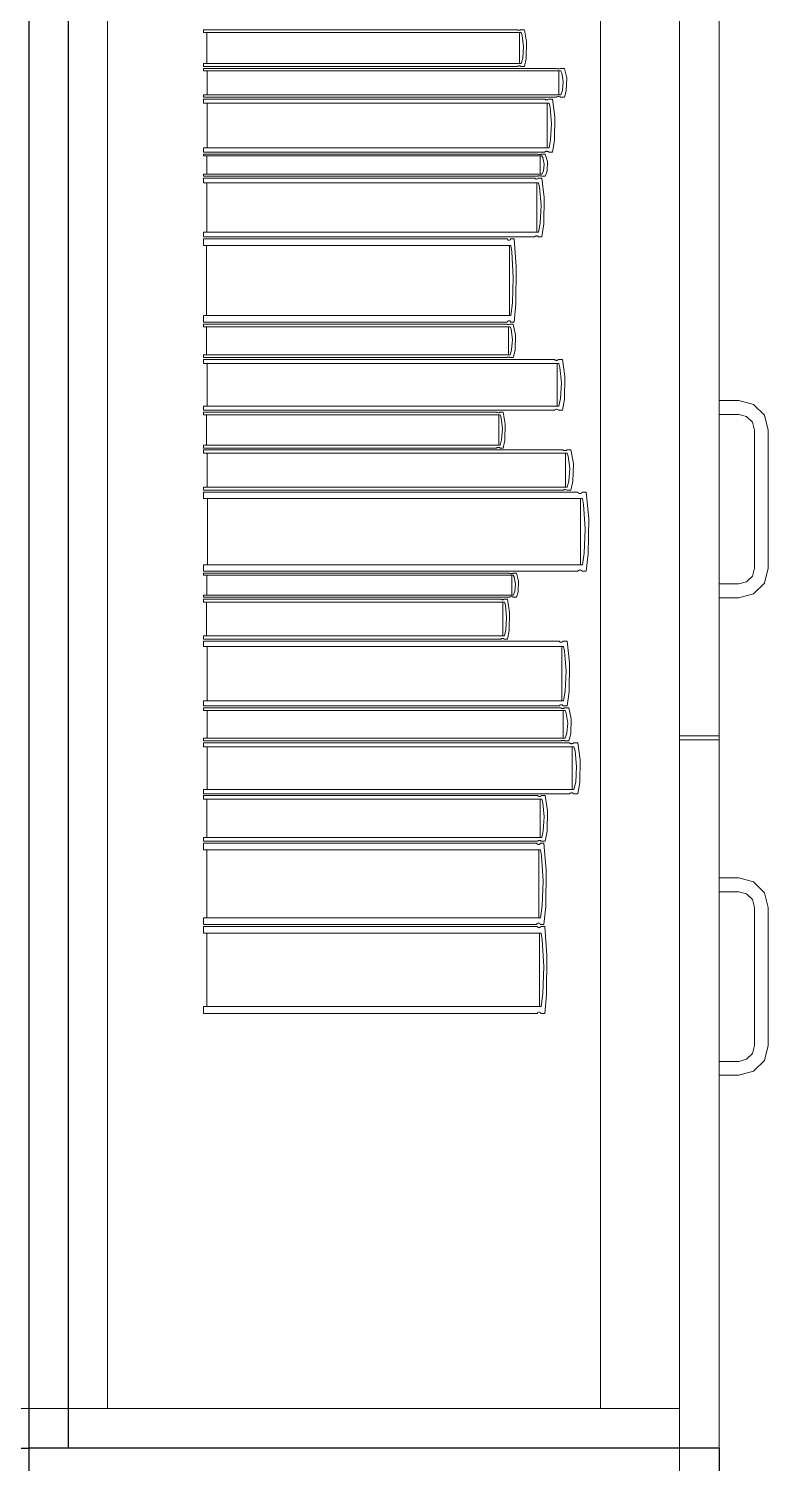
# Model space of a CAD drawing. Header units: inches. Extents: x -38 to 5698, y -33 to 92.
# Drawn here: x 105.21 to 105.585, y 24.428 to 25.155 of the extents above; entities that cross this region are included whole.
import ezdxf

# ---------------------------------------------------------------- set-up
doc = ezdxf.new("R2010")
doc.units = ezdxf.units.IN
doc.header["$MEASUREMENT"] = 0
doc.set_wipeout_variables(frame=1)
doc.linetypes.add('Wipeout_Contour', pattern=[1, 0, -1])
doc.layers.add('Interior - Mobiliario', color=7, linetype='Continuous')

msp = doc.modelspace()

# ---------------------------------------------------------------- linework, layer by layer
at = {"layer": 'Interior - Mobiliario', "color": 175, "linetype": 'Continuous', "lineweight": 13}
for p, q in [((105.23026, 25.89599), (105.23026, 24.43599)), ((105.54026, 24.43599), (105.54026, 25.89599)), ((105.25026, 24.45599), (105.25026, 25.87599)), ((105.50026, 25.87599), (105.50026, 24.45599)), ((105.54026, 24.45599), (105.54026, 25.87599)), ((105.54026, 25.15599), (105.54026, 24.79699)), ((105.56026, 25.15599), (105.56026, 24.79699)), ((105.45803, 25.15499), (105.29892, 25.15499)), ((105.29892, 25.15499), (105.29892, 25.15349)), ((105.29892, 25.15349), (105.45997, 25.15349)), ((105.30054, 25.15349), (105.30054, 25.13783)), ((105.45812, 25.15491), (105.45803, 25.15499)), ((105.45832, 25.1548), (105.45812, 25.15491)), ((105.45855, 25.15472), (105.45832, 25.1548)), ((105.45878, 25.15468), (105.45855, 25.15472)), ((105.45902, 25.15467), (105.45878, 25.15468)), ((105.45926, 25.15471), (105.45902, 25.15467)), ((105.45916, 25.13783), (105.45916, 25.15349)), ((105.45949, 25.15478), (105.45926, 25.15471)), ((105.45969, 25.15489), (105.45949, 25.15478)), ((105.45983, 25.15499), (105.45969, 25.15489)), ((105.4616, 25.15499), (105.45983, 25.15499)), ((105.45997, 25.15349), (105.46045, 25.15208)), ((105.46045, 25.15208), (105.46113, 25.14636)), ((105.46269, 25.14877), (105.4616, 25.15499)), ((105.46249, 25.14043), (105.46269, 25.14877)), ((105.46113, 25.14636), (105.46072, 25.14062)), ((105.45997, 25.13783), (105.29892, 25.13783)), ((105.29892, 25.13783), (105.29892, 25.13634)), ((105.29892, 25.13634), (105.45803, 25.13634)), ((105.47783, 25.13534), (105.29892, 25.13534)), ((105.29892, 25.13534), (105.29892, 25.13418)), ((105.29892, 25.13418), (105.48002, 25.13418)), ((105.30075, 25.13418), (105.30075, 25.12198)), ((105.45803, 25.13634), (105.45816, 25.13644)), ((105.45816, 25.13644), (105.45837, 25.13655)), ((105.45837, 25.13655), (105.4586, 25.13662)), ((105.4586, 25.13662), (105.45883, 25.13665)), ((105.45883, 25.13665), (105.45907, 25.13665)), ((105.45907, 25.13665), (105.45931, 25.1366)), ((105.45931, 25.1366), (105.45953, 25.13652)), ((105.45953, 25.13652), (105.45974, 25.13641)), ((105.45974, 25.13641), (105.45983, 25.13634)), ((105.45983, 25.13634), (105.4616, 25.13634)), ((105.46072, 25.14062), (105.45997, 25.13783)), ((105.4616, 25.13634), (105.46249, 25.14043)), ((105.47793, 25.13528), (105.47783, 25.13534)), ((105.47816, 25.13519), (105.47793, 25.13528)), ((105.47842, 25.13513), (105.47816, 25.13519)), ((105.47868, 25.1351), (105.47842, 25.13513)), ((105.47895, 25.1351), (105.47868, 25.1351)), ((105.47922, 25.13512), (105.47895, 25.1351)), ((105.4791, 25.12198), (105.4791, 25.13418)), ((105.47947, 25.13518), (105.47922, 25.13512)), ((105.47971, 25.13526), (105.47947, 25.13518)), ((105.47986, 25.13534), (105.47971, 25.13526)), ((105.48185, 25.13534), (105.47986, 25.13534)), ((105.48002, 25.13418), (105.48056, 25.13308)), ((105.48307, 25.1305), (105.48185, 25.13534)), ((105.48056, 25.13308), (105.48132, 25.12862)), ((105.48132, 25.12862), (105.48086, 25.12416)), ((105.48285, 25.124), (105.48307, 25.1305)), ((105.48002, 25.12198), (105.29892, 25.12198)), ((105.29892, 25.12198), (105.29892, 25.12082)), ((105.29892, 25.12082), (105.47783, 25.12082)), ((105.47195, 25.11982), (105.29892, 25.11982)), ((105.29892, 25.11982), (105.29892, 25.11767)), ((105.47205, 25.11972), (105.47195, 25.11982)), ((105.47227, 25.11955), (105.47205, 25.11972)), ((105.47252, 25.11944), (105.47227, 25.11955)), ((105.47277, 25.11938), (105.47252, 25.11944)), ((105.47303, 25.11937), (105.47277, 25.11938)), ((105.47329, 25.11942), (105.47303, 25.11937)), ((105.47354, 25.11952), (105.47329, 25.11942)), ((105.47377, 25.11968), (105.47354, 25.11952)), ((105.47391, 25.11982), (105.47377, 25.11968)), ((105.47584, 25.11982), (105.47391, 25.11982)), ((105.47702, 25.11084), (105.47584, 25.11982)), ((105.47783, 25.12082), (105.47798, 25.1209)), ((105.47798, 25.1209), (105.47822, 25.12098)), ((105.47822, 25.12098), (105.47847, 25.12104)), ((105.47847, 25.12104), (105.47874, 25.12106)), ((105.47874, 25.12106), (105.47901, 25.12106)), ((105.47901, 25.12106), (105.47927, 25.12103)), ((105.47927, 25.12103), (105.47952, 25.12096)), ((105.47952, 25.12096), (105.47976, 25.12088)), ((105.47976, 25.12088), (105.47986, 25.12082)), ((105.47986, 25.12082), (105.48185, 25.12082)), ((105.48086, 25.12416), (105.48002, 25.12198)), ((105.48185, 25.12082), (105.48285, 25.124)), ((105.29892, 25.11767), (105.47407, 25.11767)), ((105.47318, 25.11767), (105.30069, 25.11767)), ((105.30069, 25.11767), (105.30069, 25.09505)), ((105.47318, 25.09505), (105.47318, 25.11767)), ((105.47407, 25.11767), (105.47459, 25.11562)), ((105.47459, 25.11562), (105.47533, 25.10737)), ((105.47533, 25.10737), (105.47488, 25.09908)), ((105.4768, 25.0988), (105.47702, 25.11084)), ((105.47488, 25.09908), (105.47407, 25.09505)), ((105.47584, 25.09289), (105.4768, 25.0988)), ((105.47407, 25.09505), (105.29892, 25.09505)), ((105.29892, 25.09505), (105.29892, 25.09289)), ((105.29892, 25.09289), (105.47195, 25.09289)), ((105.46839, 25.09189), (105.29892, 25.09189)), ((105.29892, 25.09189), (105.29892, 25.091)), ((105.29892, 25.091), (105.47046, 25.091)), ((105.30065, 25.091), (105.30065, 25.08167)), ((105.30069, 25.09505), (105.47318, 25.09505)), ((105.46848, 25.09185), (105.46839, 25.09189)), ((105.4687, 25.09178), (105.46848, 25.09185)), ((105.46894, 25.09173), (105.4687, 25.09178)), ((105.46919, 25.09171), (105.46894, 25.09173)), ((105.46944, 25.09171), (105.46919, 25.09171)), ((105.4697, 25.09173), (105.46944, 25.09171)), ((105.46959, 25.08167), (105.46959, 25.091)), ((105.46994, 25.09177), (105.4697, 25.09173)), ((105.47016, 25.09183), (105.46994, 25.09177)), ((105.4703, 25.09189), (105.47016, 25.09183)), ((105.47219, 25.09189), (105.4703, 25.09189)), ((105.47046, 25.091), (105.47097, 25.09016)), ((105.47097, 25.09016), (105.47169, 25.08675)), ((105.47195, 25.09289), (105.4721, 25.09304)), ((105.4721, 25.09304), (105.47233, 25.09319)), ((105.47335, 25.08819), (105.47219, 25.09189)), ((105.47233, 25.09319), (105.47257, 25.09329)), ((105.47257, 25.09329), (105.47283, 25.09334)), ((105.47283, 25.09334), (105.47309, 25.09334)), ((105.47309, 25.09334), (105.47335, 25.09327)), ((105.47335, 25.09327), (105.47359, 25.09316)), ((105.47359, 25.09316), (105.47382, 25.093)), ((105.47382, 25.093), (105.47391, 25.09289)), ((105.47391, 25.09289), (105.47584, 25.09289)), ((105.47125, 25.08333), (105.47046, 25.08167)), ((105.47169, 25.08675), (105.47125, 25.08333)), ((105.47219, 25.08078), (105.47314, 25.08321)), ((105.47314, 25.08321), (105.47335, 25.08819)), ((105.47046, 25.08167), (105.29892, 25.08167)), ((105.29892, 25.08167), (105.29892, 25.08078)), ((105.29892, 25.08078), (105.46839, 25.08078)), ((105.46675, 25.07978), (105.29892, 25.07978)), ((105.29892, 25.07978), (105.29892, 25.07739)), ((105.29892, 25.07739), (105.4688, 25.07739)), ((105.30063, 25.07739), (105.30063, 25.05233)), ((105.46684, 25.07966), (105.46675, 25.07978)), ((105.46706, 25.07948), (105.46684, 25.07966)), ((105.4673, 25.07935), (105.46706, 25.07948)), ((105.46754, 25.07929), (105.4673, 25.07935)), ((105.4678, 25.07928), (105.46754, 25.07929)), ((105.46805, 25.07933), (105.4678, 25.07928)), ((105.46794, 25.05233), (105.46794, 25.07739)), ((105.46829, 25.07945), (105.46805, 25.07933)), ((105.46851, 25.07962), (105.46829, 25.07945)), ((105.46839, 25.08078), (105.46853, 25.08084)), ((105.46865, 25.07978), (105.46851, 25.07962)), ((105.46853, 25.08084), (105.46875, 25.0809)), ((105.47051, 25.07978), (105.46865, 25.07978)), ((105.46875, 25.0809), (105.46899, 25.08094)), ((105.4688, 25.07739), (105.46931, 25.07513)), ((105.46899, 25.08094), (105.46924, 25.08096)), ((105.46924, 25.08096), (105.4695, 25.08096)), ((105.4695, 25.08096), (105.46975, 25.08093)), ((105.46975, 25.08093), (105.46999, 25.08089)), ((105.46999, 25.08089), (105.47021, 25.08082)), ((105.47021, 25.08082), (105.4703, 25.08078)), ((105.4703, 25.08078), (105.47219, 25.08078)), ((105.47167, 25.06983), (105.47051, 25.07978)), ((105.46931, 25.07513), (105.47002, 25.06598)), ((105.47145, 25.05649), (105.47167, 25.06983)), ((105.47002, 25.06598), (105.46959, 25.0568)), ((105.46959, 25.0568), (105.4688, 25.05233)), ((105.47051, 25.04994), (105.47145, 25.05649)), ((105.4688, 25.05233), (105.29892, 25.05233)), ((105.29892, 25.05233), (105.29892, 25.04994)), ((105.29892, 25.04994), (105.46675, 25.04994)), ((105.4529, 25.04894), (105.29892, 25.04894)), ((105.29892, 25.04894), (105.29892, 25.04557)), ((105.45299, 25.04878), (105.4529, 25.04894)), ((105.45319, 25.04852), (105.45299, 25.04878)), ((105.4534, 25.04834), (105.45319, 25.04852)), ((105.45363, 25.04825), (105.4534, 25.04834)), ((105.45386, 25.04824), (105.45363, 25.04825)), ((105.45409, 25.04831), (105.45386, 25.04824)), ((105.45431, 25.04848), (105.45409, 25.04831)), ((105.45451, 25.04872), (105.45431, 25.04848)), ((105.45464, 25.04894), (105.45451, 25.04872)), ((105.45636, 25.04894), (105.45464, 25.04894)), ((105.45741, 25.03487), (105.45636, 25.04894)), ((105.46675, 25.04994), (105.46689, 25.0501)), ((105.46689, 25.0501), (105.46711, 25.05027)), ((105.46711, 25.05027), (105.46735, 25.05039)), ((105.46735, 25.05039), (105.4676, 25.05044)), ((105.4676, 25.05044), (105.46785, 25.05043)), ((105.46785, 25.05043), (105.4681, 25.05037)), ((105.4681, 25.05037), (105.46834, 25.05024)), ((105.46834, 25.05024), (105.46855, 25.05006)), ((105.46855, 25.05006), (105.46865, 25.04994)), ((105.46865, 25.04994), (105.47051, 25.04994)), ((105.29892, 25.04557), (105.45478, 25.04557)), ((105.30049, 25.04557), (105.30049, 25.01012)), ((105.45399, 25.01012), (105.45399, 25.04557)), ((105.45478, 25.04557), (105.45525, 25.04237)), ((105.45525, 25.04237), (105.45591, 25.02943)), ((105.45722, 25.016), (105.45741, 25.03487)), ((105.45591, 25.02943), (105.45551, 25.01644)), ((105.45478, 25.01012), (105.29892, 25.01012)), ((105.29892, 25.01012), (105.29892, 25.00675)), ((105.45551, 25.01644), (105.45478, 25.01012)), ((105.45636, 25.00675), (105.45722, 25.016)), ((105.29892, 25.00675), (105.4529, 25.00675)), ((105.45252, 25.00575), (105.29892, 25.00575)), ((105.29892, 25.00575), (105.29892, 25.00439)), ((105.29892, 25.00439), (105.4544, 25.00439)), ((105.30049, 25.00439), (105.30049, 24.99013)), ((105.45261, 25.00568), (105.45252, 25.00575)), ((105.45281, 25.00558), (105.45261, 25.00568)), ((105.45302, 25.00551), (105.45281, 25.00558)), ((105.4529, 25.00675), (105.45303, 25.00698)), ((105.45325, 25.00547), (105.45302, 25.00551)), ((105.45303, 25.00698), (105.45323, 25.00722)), ((105.45323, 25.00722), (105.45345, 25.00738)), ((105.45348, 25.00547), (105.45325, 25.00547)), ((105.45345, 25.00738), (105.45368, 25.00745)), ((105.45371, 25.0055), (105.45348, 25.00547)), ((105.45361, 24.99013), (105.45361, 25.00439)), ((105.45368, 25.00745), (105.45391, 25.00744)), ((105.45393, 25.00556), (105.45371, 25.0055)), ((105.45391, 25.00744), (105.45414, 25.00735)), ((105.45413, 25.00566), (105.45393, 25.00556)), ((105.45426, 25.00575), (105.45413, 25.00566)), ((105.45414, 25.00735), (105.45436, 25.00717)), ((105.45597, 25.00575), (105.45426, 25.00575)), ((105.45436, 25.00717), (105.45456, 25.00691)), ((105.4544, 25.00439), (105.45486, 25.0031)), ((105.45456, 25.00691), (105.45464, 25.00675)), ((105.45464, 25.00675), (105.45636, 25.00675)), ((105.45486, 25.0031), (105.45552, 24.9979)), ((105.45702, 25.00009), (105.45597, 25.00575)), ((105.45552, 24.9979), (105.45512, 24.99267)), ((105.45683, 24.99249), (105.45702, 25.00009)), ((105.4544, 24.99013), (105.29892, 24.99013)), ((105.29892, 24.99013), (105.29892, 24.98877)), ((105.29892, 24.98877), (105.45252, 24.98877)), ((105.45252, 24.98877), (105.45265, 24.98886)), ((105.45265, 24.98886), (105.45285, 24.98896)), ((105.45285, 24.98896), (105.45307, 24.98902)), ((105.45307, 24.98902), (105.4533, 24.98905)), ((105.4533, 24.98905), (105.45353, 24.98905)), ((105.45353, 24.98905), (105.45376, 24.98901)), ((105.45376, 24.98901), (105.45398, 24.98894)), ((105.45398, 24.98894), (105.45418, 24.98883)), ((105.45418, 24.98883), (105.45426, 24.98877)), ((105.45426, 24.98877), (105.45597, 24.98877)), ((105.45512, 24.99267), (105.4544, 24.99013)), ((105.45597, 24.98877), (105.45683, 24.99249)), ((105.47691, 24.98777), (105.29892, 24.98777)), ((105.29892, 24.98777), (105.29892, 24.98572)), ((105.29892, 24.98572), (105.47908, 24.98572)), ((105.30074, 24.98572), (105.30074, 24.96417)), ((105.47701, 24.98767), (105.47691, 24.98777)), ((105.47724, 24.98751), (105.47701, 24.98767)), ((105.47749, 24.9874), (105.47724, 24.98751)), ((105.47775, 24.98735), (105.47749, 24.9874)), ((105.47802, 24.98734), (105.47775, 24.98735)), ((105.47829, 24.98739), (105.47802, 24.98734)), ((105.47817, 24.96417), (105.47817, 24.98572)), ((105.47854, 24.98748), (105.47829, 24.98739)), ((105.47878, 24.98763), (105.47854, 24.98748)), ((105.47893, 24.98777), (105.47878, 24.98763)), ((105.4809, 24.98777), (105.47893, 24.98777)), ((105.47908, 24.98572), (105.47962, 24.98377)), ((105.47962, 24.98377), (105.48038, 24.9759)), ((105.48213, 24.97921), (105.4809, 24.98777)), ((105.48038, 24.9759), (105.47992, 24.96801)), ((105.4819, 24.96774), (105.48213, 24.97921)), ((105.47992, 24.96801), (105.47908, 24.96417)), ((105.4809, 24.96211), (105.4819, 24.96774)), ((105.57026, 24.96699), (105.56026, 24.96699)), ((105.56026, 24.96699), (105.56026, 24.95999)), ((105.57776, 24.96498), (105.57026, 24.96699)), ((105.47908, 24.96417), (105.29892, 24.96417)), ((105.29892, 24.96417), (105.29892, 24.96211)), ((105.29892, 24.96211), (105.47691, 24.96211)), ((105.44753, 24.96111), (105.29892, 24.96111)), ((105.29892, 24.96111), (105.29892, 24.95966)), ((105.29892, 24.95966), (105.44935, 24.95966)), ((105.30044, 24.95966), (105.30044, 24.94438)), ((105.44762, 24.96104), (105.44753, 24.96111)), ((105.44781, 24.96093), (105.44762, 24.96104)), ((105.44802, 24.96086), (105.44781, 24.96093)), ((105.44824, 24.96081), (105.44802, 24.96086)), ((105.44846, 24.96081), (105.44824, 24.96081)), ((105.44868, 24.96084), (105.44846, 24.96081)), ((105.44859, 24.94438), (105.44859, 24.95966)), ((105.4489, 24.96091), (105.44868, 24.96084)), ((105.44909, 24.96102), (105.4489, 24.96091)), ((105.44922, 24.96111), (105.44909, 24.96102)), ((105.45087, 24.96111), (105.44922, 24.96111)), ((105.44935, 24.95966), (105.4498, 24.95828)), ((105.45189, 24.95505), (105.45087, 24.96111)), ((105.47691, 24.96211), (105.47706, 24.96225)), ((105.47706, 24.96225), (105.47729, 24.9624)), ((105.47729, 24.9624), (105.47755, 24.9625)), ((105.47755, 24.9625), (105.47781, 24.96254)), ((105.47781, 24.96254), (105.47808, 24.96254)), ((105.47808, 24.96254), (105.47834, 24.96248)), ((105.47834, 24.96248), (105.47859, 24.96237)), ((105.47859, 24.96237), (105.47882, 24.96221)), ((105.47882, 24.96221), (105.47893, 24.96211)), ((105.47893, 24.96211), (105.4809, 24.96211)), ((105.56026, 24.95999), (105.57026, 24.95999)), ((105.57026, 24.95999), (105.57426, 24.95891)), ((105.57426, 24.95891), (105.57719, 24.95599)), ((105.58325, 24.95949), (105.57776, 24.96498)), ((105.58526, 24.95199), (105.58325, 24.95949)), ((105.4498, 24.95828), (105.45043, 24.9527)), ((105.45043, 24.9527), (105.45005, 24.9471)), ((105.4517, 24.94691), (105.45189, 24.95505)), ((105.57719, 24.95599), (105.57826, 24.95199)), ((105.57826, 24.95199), (105.57826, 24.88199)), ((105.58526, 24.88199), (105.58526, 24.95199)), ((105.44935, 24.94438), (105.29892, 24.94438)), ((105.29892, 24.94438), (105.29892, 24.94292)), ((105.45005, 24.9471), (105.44935, 24.94438)), ((105.45087, 24.94292), (105.4517, 24.94691)), ((105.29892, 24.94292), (105.44753, 24.94292)), ((105.48107, 24.94192), (105.29892, 24.94192)), ((105.29892, 24.94192), (105.29892, 24.94028)), ((105.29892, 24.94028), (105.48329, 24.94028)), ((105.30078, 24.94028), (105.30078, 24.92311)), ((105.44753, 24.94292), (105.44766, 24.94302)), ((105.44766, 24.94302), (105.44785, 24.94312)), ((105.44785, 24.94312), (105.44807, 24.94319)), ((105.44807, 24.94319), (105.44829, 24.94322)), ((105.44829, 24.94322), (105.44851, 24.94322)), ((105.44851, 24.94322), (105.44873, 24.94318)), ((105.44873, 24.94318), (105.44894, 24.9431)), ((105.44894, 24.9431), (105.44913, 24.94299)), ((105.44913, 24.94299), (105.44922, 24.94292)), ((105.44922, 24.94292), (105.45087, 24.94292)), ((105.48117, 24.94184), (105.48107, 24.94192)), ((105.48141, 24.94172), (105.48117, 24.94184)), ((105.48166, 24.94163), (105.48141, 24.94172)), ((105.48193, 24.94158), (105.48166, 24.94163)), ((105.48221, 24.94158), (105.48193, 24.94158)), ((105.48248, 24.94162), (105.48221, 24.94158)), ((105.48236, 24.92311), (105.48236, 24.94028)), ((105.48274, 24.94169), (105.48248, 24.94162)), ((105.48298, 24.94181), (105.48274, 24.94169)), ((105.48313, 24.94192), (105.48298, 24.94181)), ((105.48516, 24.94192), (105.48313, 24.94192)), ((105.48329, 24.94028), (105.48385, 24.93873)), ((105.48385, 24.93873), (105.48462, 24.93246)), ((105.48641, 24.9351), (105.48516, 24.94192)), ((105.48462, 24.93246), (105.48415, 24.92617)), ((105.48618, 24.92596), (105.48641, 24.9351)), ((105.48329, 24.92311), (105.29892, 24.92311)), ((105.29892, 24.92311), (105.29892, 24.92147)), ((105.48415, 24.92617), (105.48329, 24.92311)), ((105.48516, 24.92147), (105.48618, 24.92596)), ((105.29892, 24.92147), (105.48107, 24.92147)), ((105.48867, 24.92047), (105.29892, 24.92047)), ((105.29892, 24.92047), (105.29892, 24.91727)), ((105.29892, 24.91727), (105.49099, 24.91727)), ((105.30086, 24.91727), (105.30086, 24.88362)), ((105.48107, 24.92147), (105.48122, 24.92158)), ((105.48122, 24.92158), (105.48146, 24.9217)), ((105.48146, 24.9217), (105.48172, 24.92178)), ((105.48172, 24.92178), (105.48199, 24.92181)), ((105.48199, 24.92181), (105.48227, 24.92181)), ((105.48227, 24.92181), (105.48254, 24.92176)), ((105.48254, 24.92176), (105.48279, 24.92167)), ((105.48279, 24.92167), (105.48303, 24.92155)), ((105.48303, 24.92155), (105.48313, 24.92147)), ((105.48313, 24.92147), (105.48516, 24.92147)), ((105.48878, 24.92032), (105.48867, 24.92047)), ((105.48902, 24.92007), (105.48878, 24.92032)), ((105.48929, 24.9199), (105.48902, 24.92007)), ((105.48957, 24.91981), (105.48929, 24.9199)), ((105.48985, 24.9198), (105.48957, 24.91981)), ((105.49014, 24.91988), (105.48985, 24.9198)), ((105.49002, 24.88362), (105.49002, 24.91727)), ((105.49041, 24.92003), (105.49014, 24.91988)), ((105.49066, 24.92026), (105.49041, 24.92003)), ((105.49082, 24.92047), (105.49066, 24.92026)), ((105.49293, 24.92047), (105.49082, 24.92047)), ((105.49099, 24.91727), (105.49156, 24.91423)), ((105.49423, 24.90711), (105.49293, 24.92047)), ((105.49156, 24.91423), (105.49237, 24.90195)), ((105.49237, 24.90195), (105.49188, 24.88962)), ((105.49399, 24.8892), (105.49423, 24.90711)), ((105.49188, 24.88962), (105.49099, 24.88362)), ((105.49293, 24.88042), (105.49399, 24.8892)), ((105.49099, 24.88362), (105.29892, 24.88362)), ((105.29892, 24.88362), (105.29892, 24.88042)), ((105.29892, 24.88042), (105.48867, 24.88042)), ((105.45406, 24.87942), (105.29892, 24.87942)), ((105.29892, 24.87942), (105.29892, 24.87845)), ((105.45415, 24.87937), (105.45406, 24.87942)), ((105.45435, 24.8793), (105.45415, 24.87937)), ((105.45457, 24.87925), (105.45435, 24.8793)), ((105.4548, 24.87922), (105.45457, 24.87925)), ((105.45503, 24.87922), (105.4548, 24.87922)), ((105.45526, 24.87924), (105.45503, 24.87922)), ((105.45548, 24.87928), (105.45526, 24.87924)), ((105.45569, 24.87935), (105.45548, 24.87928)), ((105.45582, 24.87942), (105.45569, 24.87935)), ((105.45754, 24.87942), (105.45582, 24.87942)), ((105.45861, 24.8754), (105.45754, 24.87942)), ((105.48867, 24.88042), (105.48883, 24.88063)), ((105.48883, 24.88063), (105.48908, 24.88086)), ((105.48908, 24.88086), (105.48935, 24.88101)), ((105.48935, 24.88101), (105.48963, 24.88109)), ((105.48963, 24.88109), (105.48992, 24.88108)), ((105.48992, 24.88108), (105.4902, 24.88099)), ((105.4902, 24.88099), (105.49046, 24.88082)), ((105.49046, 24.88082), (105.49071, 24.88057)), ((105.49071, 24.88057), (105.49082, 24.88042)), ((105.49082, 24.88042), (105.49293, 24.88042)), ((105.57826, 24.88199), (105.57719, 24.87799)), ((105.58325, 24.87449), (105.58526, 24.88199)), ((105.29892, 24.87845), (105.45596, 24.87845)), ((105.3005, 24.87845), (105.3005, 24.86834)), ((105.45516, 24.86834), (105.45516, 24.87845)), ((105.45596, 24.87845), (105.45643, 24.87754)), ((105.45643, 24.87754), (105.45709, 24.87385)), ((105.45709, 24.87385), (105.45669, 24.87015)), ((105.45841, 24.87002), (105.45861, 24.8754)), ((105.56026, 24.87399), (105.56026, 24.86699)), ((105.57026, 24.87399), (105.56026, 24.87399)), ((105.57426, 24.87506), (105.57026, 24.87399)), ((105.57719, 24.87799), (105.57426, 24.87506)), ((105.57776, 24.869), (105.58325, 24.87449)), ((105.45596, 24.86834), (105.29892, 24.86834)), ((105.29892, 24.86834), (105.29892, 24.86738)), ((105.29892, 24.86738), (105.45406, 24.86738)), ((105.44965, 24.86638), (105.29892, 24.86638)), ((105.29892, 24.86638), (105.29892, 24.86475)), ((105.29892, 24.86475), (105.45149, 24.86475)), ((105.30046, 24.86475), (105.30046, 24.84763)), ((105.44973, 24.8663), (105.44965, 24.86638)), ((105.44993, 24.86618), (105.44973, 24.8663)), ((105.45014, 24.86609), (105.44993, 24.86618)), ((105.45036, 24.86604), (105.45014, 24.86609)), ((105.45059, 24.86604), (105.45036, 24.86604)), ((105.45081, 24.86608), (105.45059, 24.86604)), ((105.45072, 24.84763), (105.45072, 24.86475)), ((105.45103, 24.86615), (105.45081, 24.86608)), ((105.45123, 24.86627), (105.45103, 24.86615)), ((105.45136, 24.86638), (105.45123, 24.86627)), ((105.45303, 24.86638), (105.45136, 24.86638)), ((105.45149, 24.86475), (105.45195, 24.8632)), ((105.45407, 24.85958), (105.45303, 24.86638)), ((105.45406, 24.86738), (105.45419, 24.86744)), ((105.45419, 24.86744), (105.4544, 24.86751)), ((105.4544, 24.86751), (105.45462, 24.86756)), ((105.45462, 24.86756), (105.45485, 24.86758)), ((105.45485, 24.86758), (105.45508, 24.86758)), ((105.45508, 24.86758), (105.45531, 24.86755)), ((105.45531, 24.86755), (105.45553, 24.8675)), ((105.45553, 24.8675), (105.45573, 24.86743)), ((105.45573, 24.86743), (105.45582, 24.86738)), ((105.45582, 24.86738), (105.45754, 24.86738)), ((105.45669, 24.87015), (105.45596, 24.86834)), ((105.45754, 24.86738), (105.45841, 24.87002)), ((105.56026, 24.86699), (105.57026, 24.86699)), ((105.57026, 24.86699), (105.57776, 24.869)), ((105.45195, 24.8632), (105.45259, 24.85696)), ((105.45387, 24.85047), (105.45407, 24.85958)), ((105.4522, 24.85068), (105.45149, 24.84763)), ((105.45259, 24.85696), (105.4522, 24.85068)), ((105.45303, 24.846), (105.45387, 24.85047)), ((105.45149, 24.84763), (105.29892, 24.84763)), ((105.29892, 24.84763), (105.29892, 24.846)), ((105.29892, 24.846), (105.44965, 24.846)), ((105.47921, 24.845), (105.29892, 24.845)), ((105.29892, 24.845), (105.29892, 24.84238)), ((105.44965, 24.846), (105.44977, 24.84611)), ((105.44977, 24.84611), (105.44997, 24.84623)), ((105.44997, 24.84623), (105.45019, 24.8463)), ((105.45019, 24.8463), (105.45041, 24.84634)), ((105.45041, 24.84634), (105.45064, 24.84634)), ((105.45064, 24.84634), (105.45086, 24.84629)), ((105.45086, 24.84629), (105.45107, 24.8462)), ((105.45107, 24.8462), (105.45127, 24.84608)), ((105.45127, 24.84608), (105.45136, 24.846)), ((105.45136, 24.846), (105.45303, 24.846)), ((105.47931, 24.84487), (105.47921, 24.845)), ((105.47955, 24.84467), (105.47931, 24.84487)), ((105.4798, 24.84453), (105.47955, 24.84467)), ((105.48007, 24.84446), (105.4798, 24.84453)), ((105.48034, 24.84445), (105.48007, 24.84446)), ((105.48061, 24.84451), (105.48034, 24.84445)), ((105.48086, 24.84464), (105.48061, 24.84451)), ((105.4811, 24.84482), (105.48086, 24.84464)), ((105.48125, 24.845), (105.4811, 24.84482)), ((105.48326, 24.845), (105.48125, 24.845)), ((105.4845, 24.83406), (105.48326, 24.845)), ((105.29892, 24.84238), (105.48141, 24.84238)), ((105.30076, 24.84238), (105.30076, 24.81483)), ((105.48049, 24.81483), (105.48049, 24.84238)), ((105.48141, 24.84238), (105.48196, 24.83989)), ((105.48196, 24.83989), (105.48273, 24.82983)), ((105.48273, 24.82983), (105.48226, 24.81974)), ((105.48427, 24.8194), (105.4845, 24.83406)), ((105.48141, 24.81483), (105.29892, 24.81483)), ((105.29892, 24.81483), (105.29892, 24.8122)), ((105.48226, 24.81974), (105.48141, 24.81483)), ((105.48326, 24.8122), (105.48427, 24.8194)), ((105.29892, 24.8122), (105.47921, 24.8122)), ((105.48001, 24.8112), (105.29892, 24.8112)), ((105.29892, 24.8112), (105.29892, 24.80986)), ((105.29892, 24.80986), (105.48222, 24.80986)), ((105.30077, 24.80986), (105.30077, 24.79578)), ((105.47921, 24.8122), (105.47936, 24.81238)), ((105.47936, 24.81238), (105.4796, 24.81257)), ((105.4796, 24.81257), (105.47986, 24.81269)), ((105.47986, 24.81269), (105.48013, 24.81275)), ((105.48011, 24.81114), (105.48001, 24.8112)), ((105.48035, 24.81103), (105.48011, 24.81114)), ((105.48013, 24.81275), (105.4804, 24.81274)), ((105.4806, 24.81096), (105.48035, 24.81103)), ((105.4804, 24.81274), (105.48066, 24.81267)), ((105.48087, 24.81093), (105.4806, 24.81096)), ((105.48066, 24.81267), (105.48092, 24.81253)), ((105.48114, 24.81092), (105.48087, 24.81093)), ((105.48092, 24.81253), (105.48115, 24.81233)), ((105.48141, 24.81095), (105.48114, 24.81092)), ((105.48115, 24.81233), (105.48125, 24.8122)), ((105.48125, 24.8122), (105.48326, 24.8122)), ((105.4813, 24.79578), (105.4813, 24.80986)), ((105.48167, 24.81102), (105.48141, 24.81095)), ((105.48191, 24.81111), (105.48167, 24.81102)), ((105.48206, 24.8112), (105.48191, 24.81111)), ((105.48407, 24.8112), (105.48206, 24.8112)), ((105.48222, 24.80986), (105.48277, 24.80859)), ((105.48277, 24.80859), (105.48354, 24.80345)), ((105.48532, 24.80561), (105.48407, 24.8112)), ((105.48354, 24.80345), (105.48307, 24.79829)), ((105.48509, 24.79811), (105.48532, 24.80561)), ((105.48222, 24.79578), (105.29892, 24.79578)), ((105.29892, 24.79578), (105.29892, 24.79444)), ((105.29892, 24.79444), (105.48001, 24.79444)), ((105.48445, 24.79344), (105.29892, 24.79344)), ((105.29892, 24.79344), (105.29892, 24.79138)), ((105.48001, 24.79444), (105.48016, 24.79453)), ((105.48016, 24.79453), (105.4804, 24.79462)), ((105.4804, 24.79462), (105.48066, 24.79469)), ((105.48066, 24.79469), (105.48093, 24.79472)), ((105.48093, 24.79472), (105.4812, 24.79471)), ((105.4812, 24.79471), (105.48147, 24.79467)), ((105.48147, 24.79467), (105.48172, 24.7946)), ((105.48172, 24.7946), (105.48196, 24.7945)), ((105.48196, 24.7945), (105.48206, 24.79444)), ((105.48206, 24.79444), (105.48407, 24.79444)), ((105.48307, 24.79829), (105.48222, 24.79578)), ((105.48407, 24.79444), (105.48509, 24.79811)), ((105.48456, 24.79334), (105.48445, 24.79344)), ((105.4848, 24.79318), (105.48456, 24.79334)), ((105.48506, 24.79307), (105.4848, 24.79318)), ((105.48533, 24.79301), (105.48506, 24.79307)), ((105.48561, 24.79301), (105.48533, 24.79301)), ((105.48589, 24.79305), (105.48561, 24.79301)), ((105.48615, 24.79315), (105.48589, 24.79305)), ((105.4864, 24.7933), (105.48615, 24.79315)), ((105.48655, 24.79344), (105.4864, 24.7933)), ((105.48862, 24.79344), (105.48655, 24.79344)), ((105.48989, 24.78485), (105.48862, 24.79344)), ((105.56026, 24.79699), (105.54026, 24.79699)), ((105.56026, 24.79499), (105.54026, 24.79499)), ((105.29892, 24.79138), (105.48672, 24.79138)), ((105.30081, 24.79138), (105.30081, 24.76975)), ((105.48577, 24.76975), (105.48577, 24.79138)), ((105.48672, 24.79138), (105.48728, 24.78942)), ((105.48728, 24.78942), (105.48807, 24.78153)), ((105.48965, 24.77334), (105.48989, 24.78485)), ((105.48807, 24.78153), (105.48759, 24.77361)), ((105.48759, 24.77361), (105.48672, 24.76975)), ((105.48862, 24.76769), (105.48965, 24.77334)), ((105.48672, 24.76975), (105.29892, 24.76975)), ((105.29892, 24.76975), (105.29892, 24.76769)), ((105.29892, 24.76769), (105.48445, 24.76769)), ((105.46832, 24.76669), (105.29892, 24.76669)), ((105.29892, 24.76669), (105.29892, 24.76485)), ((105.29892, 24.76485), (105.47039, 24.76485)), ((105.30065, 24.76485), (105.30065, 24.74545)), ((105.46842, 24.76661), (105.46832, 24.76669)), ((105.46864, 24.76646), (105.46842, 24.76661)), ((105.46887, 24.76637), (105.46864, 24.76646)), ((105.46912, 24.76631), (105.46887, 24.76637)), ((105.46938, 24.76631), (105.46912, 24.76631)), ((105.46963, 24.76635), (105.46938, 24.76631)), ((105.46952, 24.74545), (105.46952, 24.76485)), ((105.46987, 24.76644), (105.46963, 24.76635)), ((105.4701, 24.76657), (105.46987, 24.76644)), ((105.47024, 24.76669), (105.4701, 24.76657)), ((105.47212, 24.76669), (105.47024, 24.76669)), ((105.47039, 24.76485), (105.4709, 24.7631)), ((105.4709, 24.7631), (105.47163, 24.75602)), ((105.47329, 24.75899), (105.47212, 24.76669)), ((105.48445, 24.76769), (105.48461, 24.76783)), ((105.48461, 24.76783), (105.48485, 24.76798)), ((105.48485, 24.76798), (105.48512, 24.76808)), ((105.48512, 24.76808), (105.48539, 24.76813)), ((105.48539, 24.76813), (105.48567, 24.76812)), ((105.48567, 24.76812), (105.48595, 24.76806)), ((105.48595, 24.76806), (105.48621, 24.76795)), ((105.48621, 24.76795), (105.48645, 24.76779)), ((105.48645, 24.76779), (105.48655, 24.76769)), ((105.48655, 24.76769), (105.48862, 24.76769)), ((105.47163, 24.75602), (105.47119, 24.74891)), ((105.47307, 24.74867), (105.47329, 24.75899)), ((105.47119, 24.74891), (105.47039, 24.74545)), ((105.47212, 24.7436), (105.47307, 24.74867)), ((105.47039, 24.74545), (105.29892, 24.74545)), ((105.29892, 24.74545), (105.29892, 24.7436)), ((105.29892, 24.7436), (105.46832, 24.7436)), ((105.46775, 24.7426), (105.29892, 24.7426)), ((105.29892, 24.7426), (105.29892, 24.73931)), ((105.46784, 24.74244), (105.46775, 24.7426)), ((105.46806, 24.74219), (105.46784, 24.74244)), ((105.4683, 24.74202), (105.46806, 24.74219)), ((105.46855, 24.74192), (105.4683, 24.74202)), ((105.46832, 24.7436), (105.46846, 24.74373)), ((105.46846, 24.74373), (105.46869, 24.74386)), ((105.4688, 24.74191), (105.46855, 24.74192)), ((105.46869, 24.74386), (105.46893, 24.74395)), ((105.46905, 24.74199), (105.4688, 24.74191)), ((105.46893, 24.74395), (105.46918, 24.74399)), ((105.46929, 24.74215), (105.46905, 24.74199)), ((105.46918, 24.74399), (105.46944, 24.74398)), ((105.46952, 24.74238), (105.46929, 24.74215)), ((105.46944, 24.74398), (105.46969, 24.74393)), ((105.46966, 24.7426), (105.46952, 24.74238)), ((105.47153, 24.7426), (105.46966, 24.7426)), ((105.46969, 24.74393), (105.46992, 24.74383)), ((105.46992, 24.74383), (105.47014, 24.74369)), ((105.47014, 24.74369), (105.47024, 24.7436)), ((105.47024, 24.7436), (105.47212, 24.7436)), ((105.47269, 24.72888), (105.47153, 24.7426)), ((105.29892, 24.73931), (105.46981, 24.73931)), ((105.30064, 24.73931), (105.30064, 24.70474)), ((105.46895, 24.70474), (105.46895, 24.73931)), ((105.46981, 24.73931), (105.47032, 24.73619)), ((105.47032, 24.73619), (105.47104, 24.72357)), ((105.47248, 24.71047), (105.47269, 24.72888)), ((105.47104, 24.72357), (105.4706, 24.7109)), ((105.56026, 24.72499), (105.57026, 24.72499)), ((105.56026, 24.71799), (105.56026, 24.72499)), ((105.57026, 24.72499), (105.57776, 24.72298)), ((105.57776, 24.72298), (105.58325, 24.71749)), ((105.57026, 24.71799), (105.56026, 24.71799)), ((105.57426, 24.71691), (105.57026, 24.71799)), ((105.57719, 24.71399), (105.57426, 24.71691)), ((105.57826, 24.70999), (105.57719, 24.71399)), ((105.58325, 24.71749), (105.58526, 24.70999)), ((105.46981, 24.70474), (105.29892, 24.70474)), ((105.29892, 24.70474), (105.29892, 24.70144)), ((105.4706, 24.7109), (105.46981, 24.70474)), ((105.47153, 24.70144), (105.47248, 24.71047)), ((105.57826, 24.63999), (105.57826, 24.70999)), ((105.58526, 24.70999), (105.58526, 24.63999)), ((105.29892, 24.70144), (105.46775, 24.70144)), ((105.46809, 24.70044), (105.29892, 24.70044)), ((105.29892, 24.70044), (105.29892, 24.69691)), ((105.46775, 24.70144), (105.46789, 24.70166)), ((105.46789, 24.70166), (105.46811, 24.7019)), ((105.46818, 24.70027), (105.46809, 24.70044)), ((105.46811, 24.7019), (105.46835, 24.70206)), ((105.4684, 24.7), (105.46818, 24.70027)), ((105.46835, 24.70206), (105.4686, 24.70213)), ((105.46864, 24.69982), (105.4684, 24.7)), ((105.4686, 24.70213), (105.46886, 24.70212)), ((105.46889, 24.69972), (105.46864, 24.69982)), ((105.46886, 24.70212), (105.46911, 24.70203)), ((105.46914, 24.69971), (105.46889, 24.69972)), ((105.46911, 24.70203), (105.46934, 24.70185)), ((105.46939, 24.69979), (105.46914, 24.69971)), ((105.46934, 24.70185), (105.46956, 24.7016)), ((105.46964, 24.69995), (105.46939, 24.69979)), ((105.46956, 24.7016), (105.46966, 24.70144)), ((105.46986, 24.70021), (105.46964, 24.69995)), ((105.46966, 24.70144), (105.47153, 24.70144)), ((105.47, 24.70044), (105.46986, 24.70021)), ((105.47188, 24.70044), (105.47, 24.70044)), ((105.47304, 24.68571), (105.47188, 24.70044)), ((105.29892, 24.69691), (105.47015, 24.69691)), ((105.30065, 24.69691), (105.30065, 24.65979)), ((105.46929, 24.65979), (105.46929, 24.69691)), ((105.47015, 24.69691), (105.47066, 24.69356)), ((105.47066, 24.69356), (105.47139, 24.68001)), ((105.47283, 24.66595), (105.47304, 24.68571)), ((105.47139, 24.68001), (105.47095, 24.66641)), ((105.47095, 24.66641), (105.47015, 24.65979)), ((105.47188, 24.65626), (105.47283, 24.66595)), ((105.47015, 24.65979), (105.29892, 24.65979)), ((105.29892, 24.65979), (105.29892, 24.65626)), ((105.29892, 24.65626), (105.46809, 24.65626)), ((105.46809, 24.65626), (105.46823, 24.6565)), ((105.46823, 24.6565), (105.46845, 24.65675)), ((105.46845, 24.65675), (105.46869, 24.65692)), ((105.46869, 24.65692), (105.46894, 24.657)), ((105.46894, 24.657), (105.4692, 24.65699)), ((105.4692, 24.65699), (105.46945, 24.65689)), ((105.46945, 24.65689), (105.46969, 24.6567)), ((105.46969, 24.6567), (105.46991, 24.65643)), ((105.46991, 24.65643), (105.47, 24.65626)), ((105.47, 24.65626), (105.47188, 24.65626)), ((105.57719, 24.63599), (105.57826, 24.63999)), ((105.58526, 24.63999), (105.58325, 24.63249)), ((105.56026, 24.63199), (105.57026, 24.63199)), ((105.56026, 24.62499), (105.56026, 24.63199)), ((105.57026, 24.63199), (105.57426, 24.63306)), ((105.57426, 24.63306), (105.57719, 24.63599)), ((105.58325, 24.63249), (105.57776, 24.627)), ((105.57026, 24.62499), (105.56026, 24.62499)), ((105.57776, 24.627), (105.57026, 24.62499)), ((105.25026, 24.45599), (105.50026, 24.45599)), ((105.50026, 24.45599), (105.54026, 24.45599)), ((105.23026, 24.43599), (105.54026, 24.43599))]:
    msp.add_line(p, q, dxfattribs=at)

# ---------------------------------------------------------------- next in the draw order: wipeouts: each hides what was drawn before it
at = {"color": 254, "linetype": 'Wipeout_Contour', "lineweight": 0, "ltscale": 3268.669357}
msp.add_wipeout([(105.23026, 24.43599), (105.23026, 25.89599), (105.21026, 25.89599), (105.21026, 24.43599)], dxfattribs=at).dxf.layer = 'Interior - Mobiliario'

# ---------------------------------------------------------------- next in the draw order: linework, layer by layer
at = {"layer": 'Interior - Mobiliario', "color": 175, "linetype": 'Continuous', "lineweight": 30}
for p, q in [((105.21026, 25.89599), (105.21026, 24.43599)), ((105.23026, 25.89599), (105.23026, 24.43599)), ((105.23026, 24.43599), (105.21026, 24.43599))]:
    msp.add_line(p, q, dxfattribs=at)
at = {"layer": 'Interior - Mobiliario', "color": 175, "linetype": 'Continuous', "lineweight": 13}
for p, q in [((105.21026, 25.89599), (105.21026, 24.43599)), ((105.23026, 24.43599), (105.23026, 25.89599)), ((105.21026, 25.87599), (105.21026, 24.45599)), ((105.21026, 25.87599), (105.21026, 24.45599)), ((105.21026, 24.45599), (105.17026, 24.45599)), ((105.21026, 24.45599), (105.25026, 24.45599)), ((105.21026, 24.43599), (105.23026, 24.43599))]:
    msp.add_line(p, q, dxfattribs=at)

# ---------------------------------------------------------------- next in the draw order: wipeouts: each hides what was drawn before it
at = {"color": 254, "linetype": 'Wipeout_Contour', "lineweight": 0, "ltscale": 3269.237983}
msp.add_wipeout([(105.56026, 24.41599), (105.56026, 24.43599), (105.21026, 24.43599), (105.21026, 24.41599)], dxfattribs=at).dxf.layer = 'Interior - Mobiliario'

# ---------------------------------------------------------------- next in the draw order: linework, layer by layer
at = {"layer": 'Interior - Mobiliario', "color": 175, "linetype": 'Continuous', "lineweight": 13}
for p, q in [((105.21026, 24.41599), (105.21026, 25.91599)), ((105.21026, 24.41599), (105.21026, 25.91599)), ((105.56026, 25.91599), (105.56026, 24.41599)), ((105.21026, 25.89599), (105.21026, 24.43599)), ((105.21026, 25.89599), (105.21026, 24.43599)), ((105.21026, 25.89599), (105.21026, 24.43599)), ((105.23026, 25.89599), (105.23026, 24.43599)), ((105.23026, 25.89599), (105.23026, 24.43599)), ((105.23026, 25.89599), (105.23026, 24.43599)), ((105.54026, 24.43599), (105.54026, 25.89599)), ((105.54026, 24.43599), (105.54026, 25.89599)), ((105.56026, 24.43599), (105.56026, 25.89599)), ((105.56026, 24.43599), (105.56026, 25.89599)), ((105.54026, 24.43599), (105.54026, 24.79499)), ((105.56026, 24.43599), (105.56026, 24.79499)), ((105.21026, 24.45599), (105.21026, 24.41599)), ((105.21026, 24.45599), (105.21026, 24.41599)), ((105.54026, 24.41599), (105.54026, 24.45599)), ((104.86026, 24.43599), (105.21026, 24.43599)), ((105.21026, 24.43599), (104.86026, 24.43599)), ((105.21026, 24.43599), (105.19026, 24.43599)), ((105.21026, 24.43599), (105.21026, 24.41599)), ((105.56026, 24.43599), (105.21026, 24.43599)), ((105.21026, 24.43599), (105.56026, 24.43599)), ((105.21026, 24.43599), (105.21026, 24.41599)), ((105.23026, 24.43599), (105.56026, 24.43599)), ((105.23026, 24.43599), (105.54026, 24.43599)), ((105.23026, 24.43599), (105.54026, 24.43599)), ((105.56026, 24.43599), (105.54026, 24.43599)), ((105.56026, 24.41599), (105.56026, 24.43599))]:
    msp.add_line(p, q, dxfattribs=at)
at = {"layer": 'Interior - Mobiliario', "color": 175, "linetype": 'Continuous', "lineweight": 30}
for p, q in [((105.21026, 25.89599), (105.21026, 24.43599)), ((104.86026, 24.43599), (105.21026, 24.43599)), ((105.19026, 24.43599), (105.21026, 24.43599)), ((105.56026, 24.43599), (105.21026, 24.43599)), ((105.21026, 24.43599), (105.21026, 24.41599)), ((105.21026, 24.43599), (105.21026, 24.41599)), ((105.56026, 24.43599), (105.56026, 24.41599))]:
    msp.add_line(p, q, dxfattribs=at)

doc.saveas('drawing.dxf')
